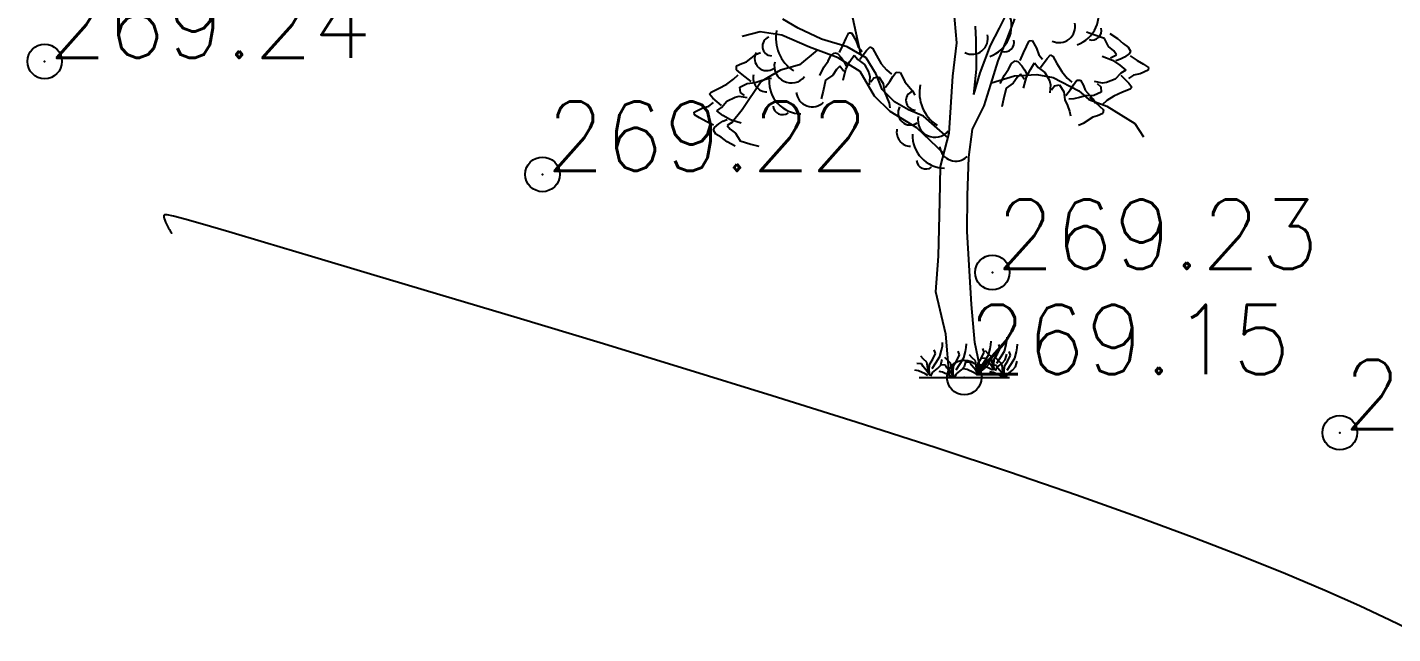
# Model space of a CAD drawing. Header units: millimetres. Extents: x 524954 to 526204, y 9523489 to 9524010.
# Drawn here: x 525105.88 to 525125.6, y 9523672.69 to 9523681.44 of the extents above; entities that cross this region are included whole.
import ezdxf

# ---------------------------------------------------------------- set-up
doc = ezdxf.new("R2010")
doc.units = ezdxf.units.MM
doc.header["$PDMODE"] = 32
doc.header["$PDSIZE"] = 0.5
doc.linetypes.add('ACAD_ISO12W100', pattern=[21, 12, -3, 0, -3, 0, -3])
for name, color, linetype in [('Arbre', 34, 'ACAD_ISO12W100'), ('CN_01_00', 3, 'Continuous'), ('TopoAlt', 3, 'Continuous'), ('TOPOJIS', 7, 'Continuous')]:
    doc.layers.add(name, color=color, linetype=linetype)
doc.styles.add('Simplex 1.0', font='Simplex.shx', dxfattribs={"width": 0.99, "height": 1})

# ---------------------------------------------------------------- blocks, each defined once
blk = doc.blocks.new('TCPOINT M')
at = {"color": 0}
blk.add_point((0, 0), dxfattribs=at)
at = {"layer": 'TopoAlt', "style": 'Simplex 1.0', "width": 0.99}
blk.add_attdef('ALT', (0.15, 0.15), '', height=1, dxfattribs=at)
blk = doc.blocks.new('v088')
at = {"linetype": 'Continuous'}
for p, q in [((-0.107, 4.829), (-0.165, 5.487)), ((0.51, 5.041), (0.671, 5.368)), ((-2.4, 5.043), (-2.621, 5.169)), ((-1.559, 4.967), (-1.635, 5.301)), ((0.619, 4.888), (0.731, 5.176)), ((-2.946, 4.988), (-3.206, 4.92)), ((-2.634, 4.938), (-2.946, 4.988)), ((-2.233, 4.766), (-2.634, 4.938)), ((-2.061, 4.882), (-2.4, 5.043)), ((-1.492, 4.659), (-1.559, 4.967)), ((0.172, 4.872), (0.161, 5.071)), ((0.379, 4.79), (0.51, 5.041)), ((-1.819, 4.613), (-2.233, 4.766)), ((-1.692, 4.771), (-2.061, 4.882)), ((-1.415, 4.615), (-1.692, 4.771)), ((-0.166, 4.349), (-0.107, 4.829)), ((0.174, 4.45), (0.172, 4.872)), ((0.231, 4.395), (0.379, 4.79)), ((0.489, 4.568), (0.619, 4.888)), ((-2.123, 4.725), (-2.377, 4.514)), ((-1.504, 4.415), (-1.819, 4.613)), ((-1.273, 4.376), (-1.415, 4.615)), ((0.384, 4.23), (0.489, 4.568)), ((-2.655, 4.434), (-2.931, 4.273)), ((-2.377, 4.514), (-2.655, 4.434)), ((-1.298, 4.058), (-1.504, 4.415)), ((-1.188, 4.154), (-1.273, 4.376)), ((-0.217, 3.527), (-0.166, 4.349)), ((0.138, 4.082), (0.174, 4.45)), ((0.138, 4.082), (0.231, 4.395)), ((0.391, 4.253), (0.724, 4.355)), ((0.724, 4.355), (1.047, 4.375)), ((1.047, 4.375), (1.284, 4.33)), ((-2.931, 4.273), (-3.209, 3.863)), ((-1.01, 3.977), (-1.188, 4.154)), ((0.285, 3.923), (0.384, 4.23)), ((1.284, 4.33), (1.655, 4.138)), ((-1.069, 3.839), (-1.298, 4.058)), ((-0.808, 3.863), (-1.01, 3.977)), ((1.655, 4.138), (1.8, 4.011)), ((1.8, 4.011), (2.057, 3.917)), ((-3.209, 3.863), (-3.367, 3.667)), ((-0.685, 3.605), (-1.069, 3.839)), ((-0.589, 3.774), (-0.808, 3.863)), ((-0.234, 3.461), (-0.589, 3.774)), ((0.118, 3.584), (0.285, 3.923)), ((2.057, 3.917), (2.461, 3.664)), ((-0.294, 3.234), (-0.685, 3.605)), ((0.064, 3.179), (0.118, 3.584)), ((2.461, 3.664), (2.589, 3.474)), ((-0.344, 3.046), (-0.217, 3.527)), ((0.045, 2.625), (0.064, 3.179)), ((-0.352, 2.542), (-0.344, 3.046)), ((0.043, 2.109), (0.045, 2.625)), ((-0.373, 1.752), (-0.352, 2.542)), ((0.102, 1.053), (0.043, 2.109)), ((-0.412, 1.235), (-0.373, 1.752)), ((-0.268, 0.628), (-0.412, 1.235)), ((0.151, 0.506), (0.102, 1.053)), ((-0.213, 0), (-0.268, 0.628)), ((0.256, 0), (0.151, 0.506)), ((-0.654, 0), (0.654, 0))]:
    blk.add_line(p, q, dxfattribs=at)
at = {"color": 3, "linetype": 'Continuous'}
for p, q in [((-1.707, 4.895), (-1.667, 4.973)), ((-1.667, 4.973), (-1.628, 4.976)), ((-1.628, 4.976), (-1.564, 4.867)), ((1.872, 4.946), (1.762, 4.985)), ((2.022, 4.89), (1.872, 4.946)), ((2.099, 4.964), (2.211, 4.89)), ((-1.801, 4.689), (-1.751, 4.8)), ((-1.751, 4.8), (-1.707, 4.895)), ((-1.564, 4.867), (-1.531, 4.771)), ((-1.531, 4.771), (-1.475, 4.707)), ((-1.411, 4.72), (-1.359, 4.773)), ((-1.359, 4.773), (-1.327, 4.751)), ((-1.327, 4.751), (-1.268, 4.645)), ((0.855, 4.685), (0.899, 4.779)), ((0.899, 4.779), (0.939, 4.857)), ((0.939, 4.857), (0.978, 4.861)), ((0.978, 4.861), (1.042, 4.751)), ((1.042, 4.751), (1.075, 4.656)), ((2.083, 4.778), (2.022, 4.89)), ((2.157, 4.714), (2.083, 4.778)), ((2.211, 4.89), (2.293, 4.818)), ((2.293, 4.818), (2.365, 4.769)), ((2.365, 4.769), (2.4, 4.71)), ((-3.21, 4.533), (-3.143, 4.557)), ((-3.143, 4.557), (-3.01, 4.66)), ((-3.01, 4.66), (-2.944, 4.692)), ((-2.027, 4.477), (-1.966, 4.567)), ((-1.966, 4.567), (-1.926, 4.645)), ((-1.926, 4.645), (-1.871, 4.687)), ((-1.871, 4.687), (-1.833, 4.675)), ((-1.833, 4.675), (-1.774, 4.612)), ((-1.774, 4.612), (-1.736, 4.556)), ((-1.736, 4.556), (-1.705, 4.495)), ((-1.708, 4.448), (-1.651, 4.561)), ((-1.651, 4.561), (-1.591, 4.654)), ((-1.591, 4.654), (-1.539, 4.59)), ((-1.539, 4.59), (-1.443, 4.518)), ((-1.508, 4.592), (-1.411, 4.72)), ((-1.268, 4.645), (-1.199, 4.529)), ((0.68, 4.53), (0.735, 4.572)), ((0.735, 4.572), (0.773, 4.559)), ((0.773, 4.559), (0.832, 4.496)), ((0.805, 4.573), (0.855, 4.685)), ((0.955, 4.445), (1.015, 4.539)), ((1.015, 4.539), (1.067, 4.474)), ((1.075, 4.656), (1.131, 4.592)), ((1.098, 4.476), (1.195, 4.604)), ((1.195, 4.604), (1.247, 4.657)), ((1.247, 4.657), (1.279, 4.636)), ((1.279, 4.636), (1.338, 4.53)), ((1.992, 4.638), (2.142, 4.578)), ((2.113, 4.611), (2.199, 4.658)), ((2.142, 4.578), (2.247, 4.507)), ((2.199, 4.658), (2.157, 4.714)), ((2.253, 4.592), (2.189, 4.569)), ((2.313, 4.623), (2.253, 4.592)), ((2.383, 4.674), (2.313, 4.623)), ((2.4, 4.71), (2.383, 4.674)), ((2.393, 4.64), (2.497, 4.577)), ((2.497, 4.577), (2.585, 4.521)), ((-3.331, 4.304), (-3.266, 4.37)), ((-3.291, 4.441), (-3.287, 4.496)), ((-3.23, 4.39), (-3.291, 4.441)), ((-3.287, 4.496), (-3.21, 4.533)), ((-3.162, 4.341), (-3.23, 4.39)), ((-3.079, 4.271), (-3.162, 4.341)), ((-2.086, 4.357), (-2.027, 4.477)), ((-1.9, 4.365), (-2.003, 4.29)), ((-1.845, 4.445), (-1.9, 4.365)), ((-1.795, 4.494), (-1.845, 4.445)), ((-1.737, 4.415), (-1.795, 4.494)), ((-1.749, 4.291), (-1.708, 4.448)), ((-1.443, 4.518), (-1.378, 4.401)), ((-1.378, 4.401), (-1.363, 4.341)), ((-1.363, 4.341), (-1.372, 4.226)), ((-1.305, 4.325), (-1.233, 4.338)), ((-1.233, 4.338), (-1.171, 4.241)), ((-1.199, 4.529), (-1.123, 4.438)), ((-1.123, 4.438), (-1.052, 4.377)), ((-1.075, 4.271), (-1.03, 4.342)), ((-1.03, 4.342), (-0.984, 4.405)), ((-0.984, 4.405), (-0.928, 4.404)), ((-0.928, 4.404), (-0.887, 4.33)), ((0.52, 4.241), (0.579, 4.362)), ((0.579, 4.362), (0.64, 4.452)), ((0.64, 4.452), (0.68, 4.53)), ((0.811, 4.379), (0.761, 4.33)), ((0.869, 4.3), (0.811, 4.379)), ((0.832, 4.496), (0.87, 4.441)), ((0.87, 4.441), (0.901, 4.38)), ((0.898, 4.333), (0.955, 4.445)), ((1.067, 4.474), (1.163, 4.402)), ((1.163, 4.402), (1.228, 4.286)), ((1.338, 4.53), (1.407, 4.414)), ((1.407, 4.414), (1.483, 4.322)), ((2.262, 4.393), (2.179, 4.306)), ((2.247, 4.507), (2.332, 4.436)), ((2.26, 4.362), (2.375, 4.249)), ((2.332, 4.436), (2.262, 4.393)), ((2.441, 4.361), (2.371, 4.315)), ((2.54, 4.383), (2.441, 4.361)), ((2.656, 4.433), (2.54, 4.383)), ((2.585, 4.521), (2.658, 4.472)), ((2.658, 4.472), (2.656, 4.433)), ((-3.656, 4.117), (-3.547, 4.171)), ((-3.547, 4.171), (-3.427, 4.233)), ((-3.427, 4.233), (-3.331, 4.304)), ((-3.239, 4.188), (-3.137, 4.244)), ((-3.229, 4.115), (-3.239, 4.188)), ((-3.137, 4.244), (-3.019, 4.255)), ((-3.019, 4.255), (-2.933, 4.286)), ((-2.933, 4.286), (-2.851, 4.312)), ((-2.851, 4.312), (-2.783, 4.321)), ((-2.003, 4.29), (-2.04, 4.134)), ((-1.349, 4.266), (-1.305, 4.325)), ((-1.171, 4.241), (-1.153, 4.123)), ((-1.141, 4.184), (-1.075, 4.271)), ((-0.887, 4.33), (-0.859, 4.265)), ((-0.859, 4.265), (-0.748, 4.137)), ((0.603, 4.175), (0.566, 4.019)), ((0.706, 4.249), (0.603, 4.175)), ((0.761, 4.33), (0.706, 4.249)), ((0.857, 4.176), (0.898, 4.333)), ((1.228, 4.286), (1.243, 4.226)), ((1.243, 4.226), (1.234, 4.11)), ((1.258, 4.15), (1.301, 4.209)), ((1.301, 4.209), (1.373, 4.223)), ((1.373, 4.223), (1.435, 4.125)), ((1.465, 4.068), (1.531, 4.155)), ((1.483, 4.322), (1.554, 4.261)), ((1.531, 4.155), (1.576, 4.226)), ((1.576, 4.226), (1.623, 4.29)), ((1.623, 4.29), (1.678, 4.289)), ((1.678, 4.289), (1.719, 4.214)), ((1.719, 4.214), (1.747, 4.149)), ((1.747, 4.149), (1.858, 4.021)), ((1.994, 4.248), (1.88, 4.272)), ((1.917, 4.244), (1.97, 4.193)), ((1.97, 4.193), (1.975, 4.12)), ((2.055, 4.256), (1.994, 4.248)), ((2.179, 4.306), (2.055, 4.256)), ((2.396, 4.162), (2.283, 4.116)), ((2.375, 4.249), (2.421, 4.191)), ((2.421, 4.191), (2.396, 4.162)), ((-3.688, 3.915), (-3.621, 3.967)), ((-3.679, 4.087), (-3.656, 4.117)), ((-3.629, 4.032), (-3.679, 4.087)), ((-3.507, 3.927), (-3.629, 4.032)), ((-3.507, 3.896), (-3.43, 3.988)), ((-3.43, 3.988), (-3.309, 4.046)), ((-3.309, 4.046), (-3.249, 4.058)), ((-3.249, 4.058), (-3.134, 4.042)), ((-3.172, 4.068), (-3.229, 4.115)), ((-2.04, 4.134), (-2.065, 4.02)), ((-1.153, 4.123), (-1.118, 4.039)), ((-1.118, 4.039), (-1.087, 3.959)), ((-1.087, 3.959), (-1.074, 3.891)), ((-0.748, 4.137), (-0.713, 4.073)), ((0.566, 4.019), (0.541, 3.904)), ((1.435, 4.125), (1.453, 4.007)), ((1.453, 4.007), (1.488, 3.924)), ((1.58, 4.022), (1.511, 4.017)), ((1.664, 4.043), (1.58, 4.022)), ((1.751, 4.067), (1.664, 4.043)), ((1.87, 4.071), (1.751, 4.067)), ((1.81, 4.048), (1.888, 3.972)), ((1.858, 4.021), (1.893, 3.958)), ((1.975, 4.12), (1.87, 4.071)), ((1.888, 3.972), (1.953, 3.918)), ((2.059, 3.998), (1.99, 3.936)), ((2.16, 4.062), (2.059, 3.998)), ((2.283, 4.116), (2.16, 4.062)), ((-3.898, 3.83), (-3.785, 3.887)), ((-3.897, 3.791), (-3.898, 3.83)), ((-3.821, 3.747), (-3.897, 3.791)), ((-3.729, 3.697), (-3.821, 3.747)), ((-3.785, 3.887), (-3.688, 3.915)), ((-3.574, 3.849), (-3.507, 3.896)), ((-3.484, 3.783), (-3.574, 3.849)), ((-3.375, 3.72), (-3.484, 3.783)), ((1.488, 3.924), (1.519, 3.844)), ((1.519, 3.844), (1.532, 3.776)), ((1.855, 3.758), (1.714, 3.664)), ((1.923, 3.778), (1.855, 3.758)), ((2.002, 3.81), (1.923, 3.778)), ((1.953, 3.918), (2.01, 3.864)), ((2.01, 3.864), (2.002, 3.81)), ((-3.621, 3.641), (-3.729, 3.697)), ((-3.623, 3.571), (-3.609, 3.608)), ((-3.585, 3.514), (-3.623, 3.571)), ((-3.609, 3.608), (-3.542, 3.663)), ((-3.542, 3.663), (-3.485, 3.698)), ((-3.485, 3.698), (-3.422, 3.725)), ((-3.344, 3.689), (-3.426, 3.635)), ((-3.426, 3.635), (-3.38, 3.583)), ((-3.38, 3.583), (-3.303, 3.524)), ((-3.221, 3.67), (-3.375, 3.72)), ((1.714, 3.664), (1.647, 3.637)), ((-3.509, 3.469), (-3.585, 3.514)), ((-3.423, 3.403), (-3.509, 3.469)), ((-3.306, 3.337), (-3.423, 3.403)), ((-3.303, 3.524), (-3.234, 3.416)), ((-3.234, 3.416), (-3.081, 3.37)), ((-3.081, 3.37), (-2.968, 3.339)), ((-0.416, 0.349), (-0.433, 0.399)), ((-0.353, 0.303), (-0.329, 0.397)), ((-0.329, 0.397), (-0.317, 0.454)), ((-0.317, 0.454), (-0.315, 0.507)), ((0.017, 0.377), (0.029, 0.435)), ((0.029, 0.435), (0.031, 0.488)), ((0.286, 0.368), (0.269, 0.418)), ((0.349, 0.322), (0.373, 0.416)), ((0.373, 0.416), (0.385, 0.474)), ((0.385, 0.474), (0.387, 0.526)), ((0.481, 0.344), (0.517, 0.426)), ((0.517, 0.426), (0.5, 0.476)), ((0.579, 0.38), (0.603, 0.474)), ((0.603, 0.474), (0.615, 0.531)), ((0.615, 0.531), (0.618, 0.584)), ((0.752, 0.373), (0.765, 0.43)), ((0.765, 0.43), (0.767, 0.483)), ((-0.618, 0.197), (-0.683, 0.202)), ((-0.587, 0.264), (-0.627, 0.308)), ((-0.596, 0.159), (-0.618, 0.197)), ((-0.541, 0.224), (-0.587, 0.264)), ((-0.529, 0.166), (-0.541, 0.224)), ((-0.502, 0.188), (-0.452, 0.267)), ((-0.464, 0.132), (-0.409, 0.214)), ((-0.452, 0.267), (-0.416, 0.349)), ((-0.409, 0.214), (-0.353, 0.303)), ((-0.341, 0.178), (-0.327, 0.226)), ((-0.327, 0.226), (-0.32, 0.26)), ((-0.24, 0.245), (-0.281, 0.288)), ((-0.195, 0.204), (-0.24, 0.245)), ((-0.183, 0.147), (-0.195, 0.204)), ((-0.156, 0.168), (-0.106, 0.248)), ((-0.106, 0.248), (-0.07, 0.329)), ((-0.07, 0.329), (-0.087, 0.38)), ((-0.063, 0.195), (-0.007, 0.284)), ((-0.007, 0.284), (0.017, 0.377)), ((0.005, 0.159), (0.019, 0.207)), ((0.019, 0.207), (0.026, 0.24)), ((0.084, 0.216), (0.019, 0.221)), ((0.115, 0.284), (0.075, 0.327)), ((0.106, 0.178), (0.084, 0.216)), ((0.161, 0.243), (0.115, 0.284)), ((0.173, 0.185), (0.161, 0.243)), ((0.197, 0.125), (0.2, 0.207)), ((0.2, 0.207), (0.25, 0.286)), ((0.238, 0.151), (0.293, 0.233)), ((0.25, 0.286), (0.286, 0.368)), ((0.315, 0.274), (0.25, 0.279)), ((0.293, 0.233), (0.349, 0.322)), ((0.346, 0.341), (0.305, 0.385)), ((0.337, 0.236), (0.315, 0.274)), ((0.315, 0.151), (0.361, 0.197)), ((0.397, 0.163), (0.337, 0.236)), ((0.392, 0.301), (0.346, 0.341)), ((0.361, 0.197), (0.375, 0.245)), ((0.375, 0.245), (0.382, 0.279)), ((0.404, 0.243), (0.392, 0.301)), ((0.409, 0.175), (0.404, 0.243)), ((0.428, 0.183), (0.43, 0.264)), ((0.43, 0.264), (0.481, 0.344)), ((0.495, 0.24), (0.454, 0.284)), ((0.469, 0.209), (0.524, 0.291)), ((0.474, 0.149), (0.546, 0.209)), ((0.541, 0.2), (0.495, 0.24)), ((0.524, 0.291), (0.579, 0.38)), ((0.553, 0.142), (0.541, 0.2)), ((0.546, 0.209), (0.591, 0.255)), ((0.579, 0.163), (0.63, 0.243)), ((0.591, 0.255), (0.606, 0.303)), ((0.606, 0.303), (0.613, 0.337)), ((0.63, 0.243), (0.666, 0.325)), ((0.666, 0.325), (0.649, 0.375)), ((0.673, 0.19), (0.728, 0.279)), ((0.728, 0.279), (0.752, 0.373)), ((0.74, 0.154), (0.755, 0.202)), ((0.755, 0.202), (0.762, 0.236)), ((-0.661, 0.096), (-0.712, 0.106)), ((-0.567, 0.053), (-0.661, 0.096)), ((-0.536, 0.087), (-0.596, 0.159)), ((-0.527, 0.031), (-0.567, 0.053)), ((-0.5, 0.031), (-0.536, 0.087)), ((-0.524, 0.099), (-0.529, 0.166)), ((-0.505, 0.106), (-0.502, 0.188)), ((-0.5, 0.036), (-0.505, 0.106)), ((-0.483, 0.022), (-0.459, 0.072)), ((-0.459, 0.072), (-0.387, 0.132)), ((-0.387, 0.132), (-0.341, 0.178)), ((-0.315, 0.077), (-0.365, 0.087)), ((-0.272, 0.178), (-0.337, 0.183)), ((-0.221, 0.034), (-0.315, 0.077)), ((-0.25, 0.139), (-0.272, 0.178)), ((-0.19, 0.067), (-0.25, 0.139)), ((-0.18, 0.012), (-0.221, 0.034)), ((-0.154, 0.012), (-0.19, 0.067)), ((-0.178, 0.079), (-0.183, 0.147)), ((-0.159, 0.087), (-0.156, 0.168)), ((-0.154, 0.017), (-0.159, 0.087)), ((-0.137, 0.002), (-0.113, 0.053)), ((-0.118, 0.113), (-0.063, 0.195)), ((-0.113, 0.053), (-0.041, 0.113)), ((-0.041, 0.113), (0.005, 0.159)), ((0.041, 0.115), (-0.01, 0.125)), ((0.135, 0.072), (0.041, 0.115)), ((0.166, 0.106), (0.106, 0.178)), ((0.175, 0.05), (0.135, 0.072)), ((0.202, 0.05), (0.166, 0.106)), ((0.178, 0.118), (0.173, 0.185)), ((0.202, 0.055), (0.197, 0.125)), ((0.219, 0.041), (0.243, 0.091)), ((0.272, 0.173), (0.221, 0.183)), ((0.243, 0.091), (0.315, 0.151)), ((0.365, 0.13), (0.272, 0.173)), ((0.406, 0.108), (0.365, 0.13)), ((0.421, 0.072), (0.37, 0.082)), ((0.433, 0.108), (0.397, 0.163)), ((0.464, 0.173), (0.399, 0.178)), ((0.514, 0.029), (0.421, 0.072)), ((0.433, 0.113), (0.428, 0.183)), ((0.45, 0.099), (0.474, 0.149)), ((0.486, 0.135), (0.464, 0.173)), ((0.546, 0.063), (0.486, 0.135)), ((0.555, 0.007), (0.514, 0.029)), ((0.582, 0.007), (0.546, 0.063)), ((0.558, 0.075), (0.553, 0.142)), ((0.577, 0.082), (0.579, 0.163)), ((0.582, 0.012), (0.577, 0.082)), ((0.599, -0.002), (0.623, 0.048)), ((0.618, 0.108), (0.673, 0.19)), ((0.623, 0.048), (0.695, 0.108)), ((0.695, 0.108), (0.74, 0.154))]:
    blk.add_line(p, q, dxfattribs=at)
for centre, major_axis, start_param, end_param in [((1.475, 5.243), (0.33, 0.33), 4.265936, 5.872819), ((0.215, 5.075), (-0.33, 0.33), 2.69514, 4.302022), ((-2.155, 4.896), (-0.4, 0.4), 0.587708, 1.773422), ((0.11, 4.897), (-0.164, 0.164), 1.908121, 4.146545), ((1.37, 5.065), (-0.164, 0.164), 1.908121, 4.146545), ((1.844, 5.006), (-0.0964, 0.0964), 2.051824, 4.174223), ((-2.774, 4.781), (-0.099, 0.099), -0.421529, 2.292047), ((0.584, 4.837), (0.0964, 0.0964), 3.62262, 5.745019), ((-2.851, 4.605), (-0.125, 0.125), 0.293965, 2.957824), ((-2.497, 4.497), (0.174, 0.174), 2.133893, 4.816631), ((-2.844, 4.326), (-0.145, 0.145), 0.590553, 2.325666), ((-2.352, 4.272), (0.33, 0.33), 2.307735, 3.914618), ((-0.082, 4.112), (0.4, 0.4), 2.158504, 3.344219), ((-2.195, 4.138), (0.164, 0.164), 2.463212, 4.701636), ((-0.702, 3.998), (0.099, 0.099), 1.149268, 3.862844), ((-2.625, 3.929), (0.0964, 0.0964), 2.435534, 4.557933), ((-0.779, 3.821), (0.125, 0.125), 1.864761, 4.52862), ((-0.424, 3.713), (0.174, 0.174), 2.133893, 4.816631), ((-0.772, 3.542), (-0.145, 0.145), 0.590553, 2.325666), ((-0.28, 3.489), (0.33, 0.33), 2.307735, 3.914618), ((-0.123, 3.354), (0.164, 0.164), 2.463212, 4.701636), ((-0.553, 3.145), (0.0964, 0.0964), 2.435534, 4.557933)]:
    blk.add_ellipse(centre, major_axis=major_axis, ratio=1, start_param=start_param, end_param=end_param, dxfattribs=at)

msp = doc.modelspace()

# ---------------------------------------------------------------- linework, layer by layer
at = {"layer": 'CN_01_00', "elevation": 269, "flags": 128}
msp.add_lwpolyline([(525125.956, 9523672.692), (525125.558, 9523672.885), (525125.116, 9523673.093), (525124.616, 9523673.316), (525124.05, 9523673.556), (525123.413, 9523673.812), (525122.701, 9523674.086), (525121.909, 9523674.378), (525121.032, 9523674.69), (525120.066, 9523675.021), (525119.005, 9523675.372), (525117.852, 9523675.743), (525116.636, 9523676.125), (525115.391, 9523676.51), (525114.153, 9523676.887), (525112.958, 9523677.247), (525111.842, 9523677.582), (525110.839, 9523677.88), (525109.986, 9523678.134), (525109.307, 9523678.335), (525108.791, 9523678.488), (525108.415, 9523678.599), (525108.156, 9523678.673), (525107.993, 9523678.717), (525107.904, 9523678.736), (525107.865, 9523678.737), (525107.855, 9523678.725), (525107.855, 9523678.707), (525107.86, 9523678.684), (525107.869, 9523678.657), (525107.881, 9523678.629), (525107.895, 9523678.599), (525107.91, 9523678.571), (525107.924, 9523678.545), (525107.936, 9523678.522), (525107.946, 9523678.505), (525107.954, 9523678.491), (525107.959, 9523678.482), (525107.962, 9523678.475), (525107.965, 9523678.471), (525107.966, 9523678.469), (525107.966, 9523678.469), (525107.966, 9523678.468)], dxfattribs=at)

# ---------------------------------------------------------------- block references
at = {"layer": 'Arbre'}
msp.add_blockref('v088', (525119.412, 9523676.387), dxfattribs=at)
at = {"layer": 'TOPOJIS'}
ref = msp.add_blockref('TCPOINT M', (525106.134, 9523680.949, 269.24), dxfattribs=at)
ref.add_attrib('ALT', '269.24', (525106.184, 9523680.999, 269.24), dxfattribs={"layer": 'TopoAlt', "height": 1, "style": 'Simplex 1.0', "width": 0.99})
ref = msp.add_blockref('TCPOINT M', (525113.322, 9523679.319, 269.22), dxfattribs=at)
ref.add_attrib('ALT', '269.22', (525113.372, 9523679.369, 269.22), dxfattribs={"layer": 'TopoAlt', "height": 1, "style": 'Simplex 1.0', "width": 0.99})
ref = msp.add_blockref('TCPOINT M', (525119.817, 9523677.904, 269.23), dxfattribs=at)
ref.add_attrib('ALT', '269.23', (525119.867, 9523677.954, 269.23), dxfattribs={"layer": 'TopoAlt', "height": 1, "style": 'Simplex 1.0', "width": 0.99})
ref = msp.add_blockref('TCPOINT M', (525119.412, 9523676.387, 269.15), dxfattribs=at)
ref.add_attrib('ALT', '269.15', (525119.462, 9523676.437, 269.15), dxfattribs={"layer": 'TopoAlt', "height": 1, "style": 'Simplex 1.0', "width": 0.99})
ref = msp.add_blockref('TCPOINT M', (525124.833, 9523675.592, 269.35), dxfattribs=at)
ref.add_attrib('ALT', '269.35', (525124.883, 9523675.642, 269.35), dxfattribs={"layer": 'TopoAlt', "height": 1, "style": 'Simplex 1.0', "width": 0.99})

doc.saveas('drawing.dxf')
